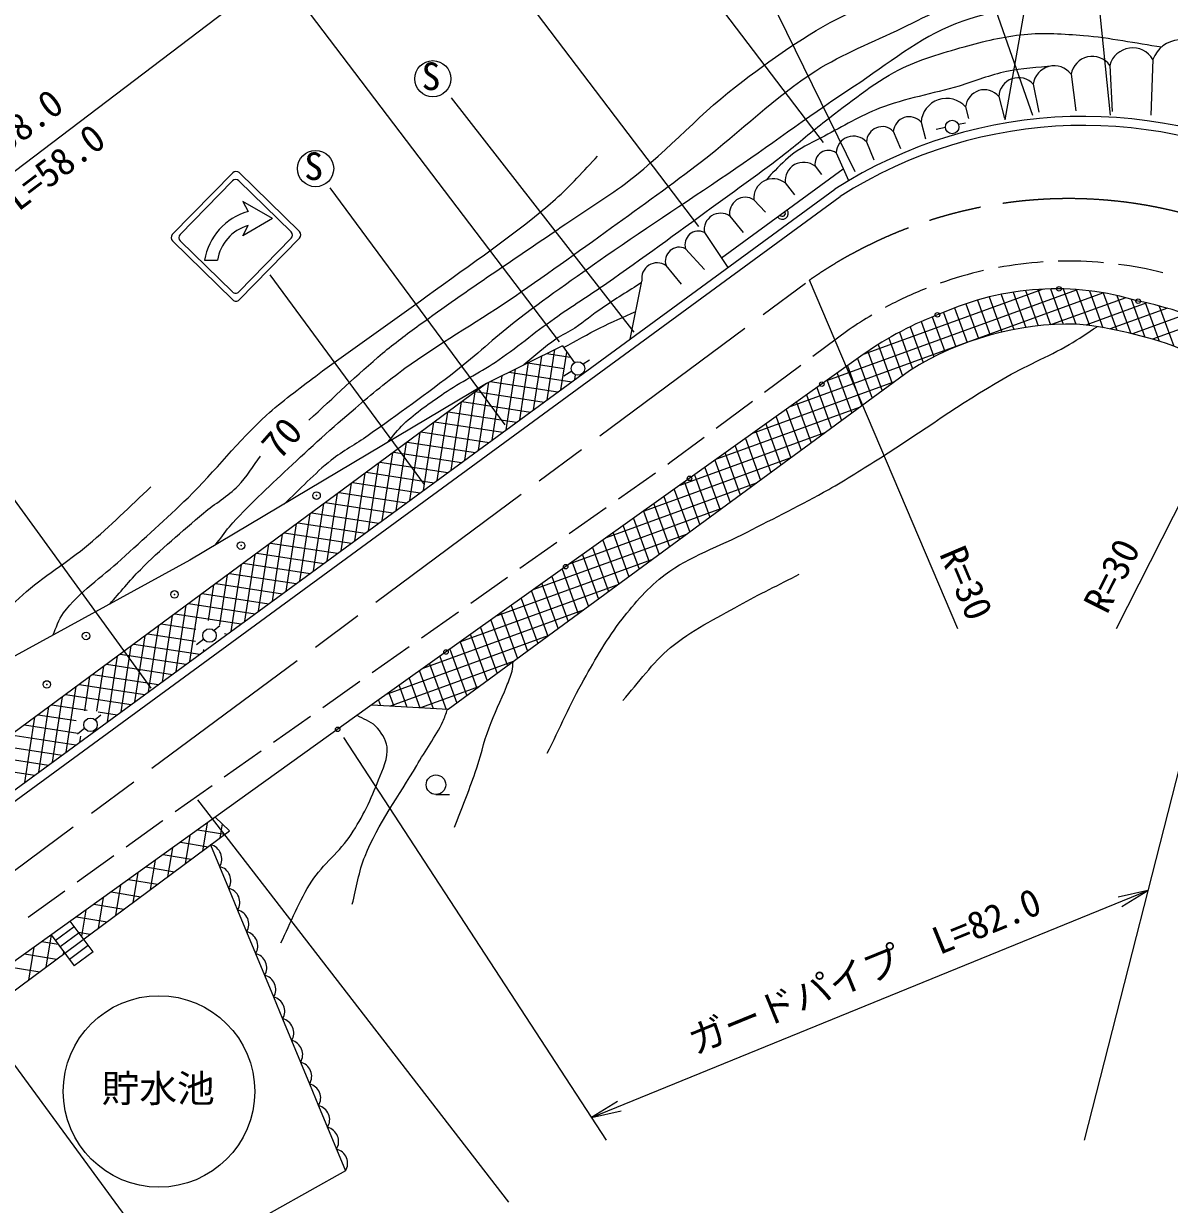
# Model space of a CAD drawing. Units: millimetres, scale not verified. Extents: x 40000 to 680000, y 20000 to 380000.
# Drawn here: x 78096 to 154102, y 241868 to 320211 of the extents above; entities that cross this region are included whole.
import ezdxf
from ezdxf.enums import TextEntityAlignment as Align

# ---------------------------------------------------------------- set-up
doc = ezdxf.new("R2010")
doc.units = ezdxf.units.MM
doc.header["$LTSCALE"] = 1000
doc.header["$PDMODE"] = 32
doc.header["$PDSIZE"] = 500
doc.linetypes.add('CHAIN', pattern=[18.5, 12, -1.5, 3.5, -1.5])
doc.layers.add('M-BMK', color=2, linetype='CHAIN', lineweight=13)
doc.layers.add('M-WORK', color=1, linetype='Continuous', lineweight=13)
doc.styles.add('ＭＳ ゴシック', font='')
doc.styles.get('ＭＳ ゴシック').set_extended_font_data('MS Gothic')

# ---------------------------------------------------------------- blocks, each defined once
blk = doc.blocks.new('open_arrow')
at = {"color": 0, "linetype": 'Continuous', "lineweight": -2}
blk.add_lwpolyline([(7.5, 1.25), (0, 0), (7.5, -1.25)], dxfattribs=at)

msp = doc.modelspace()

# ---------------------------------------------------------------- linework, layer by layer
at = {"layer": 'M-BMK'}
msp.add_line((71757, 259771), (130222, 303186), dxfattribs=at)
msp.add_arc((147412, 278599), 30000, 75.42886, 124.95838, dxfattribs=at)
at = {"layer": 'M-WORK'}
for p, q in [((147635, 338970), (143197, 313819)), ((147635, 338970), (150175, 314136)), ((131148, 312324), (111552, 338143)), ((122889, 306745), (103625, 332127)), ((145051, 314114), (138900, 331707)), ((124488, 328227), (133241, 310405)), ((113638, 299091), (94069, 324874)), ((94976, 323680), (58367, 295894)), ((150148, 317440), (150307, 314382)), ((153013, 317827), (152873, 314136)), ((147582, 316860), (147899, 314417)), ((145069, 316192), (145438, 314329)), ((106464, 315291), (118565, 299737)), ((142784, 315384), (143153, 313925)), ((140587, 314681), (140781, 313925)), ((137635, 313661), (137916, 312571)), ((140586, 313615), (140111, 313511)), ((135789, 313064), (136264, 311921)), ((139242, 313322), (138635, 313189)), ((134014, 312361), (134489, 311165)), ((131993, 311640), (132824, 309792)), ((91972, 310317), (87960, 306212)), ((96400, 306409), (92396, 310322)), ((124391, 304662), (132467, 310585)), ((130604, 310744), (131026, 310199)), ((91952, 309782), (88473, 306221)), ((95849, 306394), (92376, 309787)), ((128618, 309636), (129233, 308845)), ((68781, 262979), (131917, 309235)), ((69136, 262495), (132256, 308740)), ((98406, 309324), (110023, 293594)), ((94600, 307274), (92649, 308408)), ((92649, 308408), (92989, 307737)), ((126544, 308511), (127318, 307703)), ((94600, 307274), (92649, 306140)), ((124945, 307439), (125824, 306350)), ((92649, 306140), (92989, 306811)), ((123258, 306350), (124815, 304032)), ((87965, 305788), (91970, 301875)), ((88477, 305797), (91950, 302404)), ((92374, 302409), (95854, 305970)), ((92394, 301880), (96405, 305985)), ((122010, 305278), (123258, 303889)), ((90102, 304516), (90955, 304516)), ((120709, 304153), (121711, 302922)), ((162864, 304313), (150561, 280050)), ((104684, 289621), (94443, 303542)), ((140059, 280050), (130222, 303186)), ((118336, 299285), (119110, 303133)), ((147989, 302557), (131347, 296511)), ((145738, 302590), (133780, 298246)), ((144547, 302498), (145397, 300159)), ((145372, 302570), (146221, 300233)), ((146210, 302606), (147058, 300273)), ((147062, 302604), (147907, 300278)), ((147929, 302562), (148796, 300174)), ((148810, 302477), (149697, 300036)), ((149739, 302341), (128915, 294776)), ((140609, 301624), (141447, 299317)), ((141372, 301865), (142215, 299547)), ((142148, 302073), (142993, 299746)), ((142935, 302248), (143783, 299915)), ((143735, 302390), (144584, 300053)), ((151214, 302026), (146290, 300237)), ((152596, 301677), (148549, 300207)), ((149709, 302347), (150611, 299865)), ((150625, 302167), (151537, 299659)), ((151561, 301934), (152476, 299415)), ((152498, 301699), (153430, 299132)), ((139116, 301046), (139944, 298768)), ((139857, 301351), (140690, 299057)), ((153973, 301326), (150182, 299949)), ((155230, 300932), (151650, 299631)), ((153430, 301474), (154400, 298806)), ((136907, 300100), (137771, 297719)), ((137635, 300439), (138485, 298099)), ((138372, 300752), (139209, 298449)), ((156390, 300502), (152991, 299267)), ((132866, 299912), (130458, 298123)), ((135481, 299339), (136391, 296833)), ((136189, 299733), (137070, 297308)), ((113833, 298834), (108813, 296342)), ((112832, 295252), (113344, 298591)), ((113833, 298834), (114629, 297711)), ((134783, 298916), (135719, 296339)), ((133794, 298256), (100919, 274810)), ((111008, 293916), (111591, 297721)), ((111920, 294584), (112467, 298156)), ((112791, 298317), (114371, 298074)), ((113743, 295920), (114127, 298420)), ((115626, 297873), (115211, 297619)), ((133418, 297988), (134375, 295353)), ((134096, 298466), (135047, 295846)), ((136870, 297184), (106253, 274705)), ((110096, 293248), (110715, 297286)), ((110300, 297080), (114456, 296443)), ((111545, 297698), (113959, 297328)), ((114452, 297154), (113923, 296830)), ((115148, 296978), (115161, 296959)), ((129656, 297526), (127248, 295736)), ((132066, 297024), (133032, 294366)), ((132742, 297506), (133704, 294859)), ((108813, 296342), (66982, 265431)), ((108813, 296342), (89126, 284609)), ((108273, 291912), (108963, 296416)), ((109055, 296462), (113543, 295773)), ((109184, 292580), (109839, 296851)), ((114655, 296588), (114704, 296910)), ((135875, 296454), (126482, 293041)), ((131390, 296542), (132360, 293873)), ((107361, 291244), (108057, 295783)), ((108082, 295801), (112629, 295104)), ((130038, 295577), (131016, 292886)), ((130714, 296059), (131688, 293379)), ((106449, 290576), (107144, 295108)), ((107175, 295131), (111716, 294435)), ((126445, 295140), (124038, 293350)), ((133581, 294769), (124049, 291306)), ((128686, 294613), (129672, 291899)), ((129362, 295095), (130344, 292393)), ((160964, 295226), (148455, 246129)), ((105361, 293791), (109889, 293096)), ((105537, 289908), (106231, 294434)), ((106268, 294461), (110802, 293765)), ((128010, 294131), (129000, 291406)), ((103714, 288572), (104406, 293085)), ((104454, 293120), (108975, 292427)), ((104625, 289240), (105318, 293759)), ((131286, 293084), (121617, 289571)), ((126658, 293167), (127656, 290419)), ((127334, 293649), (128328, 290912)), ((102802, 287904), (103493, 292410)), ((103547, 292450), (108062, 291758)), ((123235, 292754), (120955, 291059)), ((125982, 292685), (126984, 289926)), ((75030, 291969), (86525, 276129)), ((101890, 287236), (102580, 291736)), ((102640, 291780), (107148, 291088)), ((124630, 291720), (125640, 288939)), ((125306, 292203), (126312, 289432)), ((100978, 286568), (101667, 291061)), ((101732, 291110), (106235, 290419)), ((128991, 291399), (119184, 287836)), ((120955, 291059), (120825, 290967)), ((123278, 290756), (124297, 287952)), ((123954, 291238), (124968, 288446)), ((100066, 285900), (100755, 290387)), ((100825, 290439), (105321, 289750)), ((120008, 290391), (117557, 288661)), ((122602, 290274), (123625, 287459)), ((99011, 289099), (103494, 288411)), ((99155, 285232), (99842, 289712)), ((99918, 289769), (104408, 289081)), ((126697, 289715), (116751, 286102)), ((121250, 289310), (122281, 286472)), ((121926, 289792), (122953, 286966)), ((97331, 283896), (98016, 288363)), ((98104, 288429), (102581, 287742)), ((98243, 284564), (98929, 289038)), ((119898, 288346), (120937, 285486)), ((120574, 288828), (121609, 285979)), ((96419, 283228), (97103, 287689)), ((97197, 287758), (101667, 287073)), ((116740, 288084), (114289, 286355)), ((124402, 288030), (114319, 284367)), ((119222, 287863), (120265, 284992)), ((95508, 282560), (96191, 287014)), ((96290, 287088), (100754, 286404)), ((117870, 286899), (118921, 284006)), ((118546, 287381), (119593, 284499)), ((94596, 281892), (95278, 286340)), ((95383, 286418), (99840, 285734)), ((122107, 286345), (111886, 282632)), ((117194, 286417), (118249, 283512)), ((93684, 281224), (94365, 285665)), ((94476, 285747), (98927, 285065)), ((113472, 285778), (111020, 284049)), ((115842, 285453), (116905, 282526)), ((116518, 285935), (117577, 283019)), ((89126, 284609), (68844, 273501)), ((92662, 284407), (97100, 283726)), ((92772, 280556), (93452, 284991)), ((93569, 285077), (98013, 284396)), ((119812, 284660), (109453, 280897)), ((114490, 284489), (115561, 281539)), ((115166, 284971), (116233, 282032)), ((91119, 280331), (91627, 283642)), ((91755, 283737), (96186, 283057)), ((91860, 279888), (92540, 284316)), ((113814, 284007), (114890, 281046)), ((90352, 280607), (90714, 282967)), ((90848, 283066), (95273, 282388)), ((117518, 282975), (107021, 279162)), ((110203, 283472), (107752, 281742)), ((112462, 283042), (113546, 280059)), ((113138, 283524), (114218, 280552)), ((89125, 277884), (89801, 282293)), ((89941, 282396), (94359, 281719)), ((111110, 282078), (112202, 279072)), ((111786, 282560), (112874, 279566)), ((88213, 277216), (88888, 281619)), ((89034, 281726), (93446, 281049)), ((115223, 281290), (104588, 277427)), ((110434, 281596), (111530, 278579)), ((87301, 276548), (87976, 280944)), ((88127, 281056), (92532, 280380)), ((106935, 281166), (104484, 279436)), ((109082, 280632), (110186, 277592)), ((109758, 281114), (110858, 278086)), ((86313, 279715), (89503, 279226)), ((86390, 275880), (87063, 280270)), ((87220, 280385), (89521, 280033)), ((91102, 280255), (90727, 279945)), ((91418, 279742), (91619, 279711)), ((108406, 280150), (109514, 277099)), ((84566, 274544), (85237, 278921)), ((85406, 279045), (89792, 278372)), ((85478, 275212), (86150, 279595)), ((90041, 279379), (89561, 278983)), ((112928, 279606), (102155, 275692)), ((107054, 279185), (108170, 276112)), ((107730, 279668), (108842, 276606)), ((83654, 273876), (84324, 278246)), ((84498, 278375), (88878, 277703)), ((90037, 278552), (90057, 278681)), ((103667, 278860), (101216, 277130)), ((105702, 278221), (106826, 275126)), ((106378, 278703), (107498, 275619)), ((82955, 274595), (83412, 277572)), ((83591, 277704), (87965, 277034)), ((110634, 277921), (102401, 274930)), ((105026, 277739), (106125, 274712)), ((82148, 274610), (82499, 276897)), ((82684, 277034), (87051, 276364)), ((100399, 276553), (97947, 274824)), ((103674, 276775), (104386, 274814)), ((104350, 277257), (105256, 274763)), ((80919, 271872), (81586, 276223)), ((81777, 276364), (86138, 275695)), ((102322, 275811), (102647, 274915)), ((102998, 276293), (103517, 274865)), ((108339, 276236), (104419, 274812)), ((79963, 275023), (82314, 274663)), ((80007, 271204), (80673, 275548)), ((80870, 275694), (85224, 275026)), ((106253, 274705), (101186, 275001)), ((101646, 275329), (101777, 274966)), ((100919, 274810), (74175, 255631)), ((78184, 269867), (78848, 274199)), ((79056, 274353), (81575, 273967)), ((79095, 270535), (79761, 274874)), ((83211, 274332), (82836, 274023)), ((83039, 274552), (84311, 274357)), ((97130, 274247), (94679, 272518)), ((78149, 273683), (81700, 273138)), ((82150, 273457), (81670, 273061)), ((77242, 273013), (81570, 272349)), ((81831, 272540), (81890, 272924)), ((99326, 272853), (116735, 246129)), ((76335, 272342), (80657, 271680)), ((93862, 271941), (91411, 270211)), ((75428, 271672), (79743, 271010)), ((74521, 271002), (78830, 270341)), ((90594, 269635), (88143, 267905)), ((89629, 268718), (110263, 242012)), ((105446, 269064), (106353, 269064)), ((87281, 267297), (84891, 265575)), ((87326, 267329), (87281, 267297)), ((90265, 267170), (89961, 265324)), ((90796, 267551), (91756, 266657)), ((75138, 254319), (91756, 266657)), ((89647, 266727), (91450, 266430)), ((91269, 267111), (91115, 266182)), ((88498, 265903), (90333, 265600)), ((89115, 266345), (88806, 264467)), ((90503, 265727), (91100, 264285)), ((84080, 264991), (81646, 263237)), ((87349, 265078), (89216, 264771)), ((87966, 265521), (87651, 263610)), ((86200, 264254), (88098, 263941)), ((86817, 264697), (86497, 262752)), ((91100, 264285), (91696, 262842)), ((85050, 263430), (86981, 263112)), ((85668, 263873), (85342, 261895)), ((80835, 262652), (78401, 260899)), ((83901, 262606), (85864, 262283)), ((84518, 263049), (84187, 261038)), ((91696, 262842), (92292, 261399)), ((115758, 247629), (152676, 262697)), ((82752, 261782), (84747, 261453)), ((83369, 262225), (83033, 260180)), ((81603, 260958), (83630, 260624)), ((82220, 261400), (81935, 259667)), ((92292, 261399), (92888, 259957)), ((80197, 259384), (81453, 260316)), ((82708, 258626), (81194, 260665)), ((79922, 259752), (79568, 257608)), ((79923, 259753), (81452, 257694)), ((81775, 259883), (80519, 258951)), ((81747, 259920), (82513, 259794)), ((92888, 259957), (93485, 258514)), ((92893, 230133), (71651, 259070)), ((78772, 258928), (78414, 256751)), ((79304, 259309), (80385, 259131)), ((80751, 258638), (80723, 258466)), ((81129, 258129), (82385, 259061)), ((82708, 258626), (81452, 257694)), ((78155, 258485), (80278, 258135)), ((93485, 258514), (94081, 257072)), ((77006, 257661), (79161, 257306)), ((94081, 257072), (94677, 255629)), ((94677, 255629), (95273, 254186)), ((95273, 254186), (95870, 252744)), ((95870, 252744), (96466, 251301)), ((96466, 251301), (97062, 249859)), ((97062, 249859), (97658, 248416)), ((97658, 248416), (98255, 246973)), ((98255, 246973), (98851, 245531)), ((98851, 245531), (99447, 244088)), ((99447, 244088), (88990, 238253))]:
    msp.add_line(p, q, dxfattribs=at)
for centre, radius in [((105244, 316553), 1200), ((139691, 313351), 450), ((97464, 310589), 1200), ((146783, 302609), 150), ((152029, 301798), 150), ((138714, 300886), 150), ((114867, 297329), 450), ((131042, 296293), 150), ((122268, 290036), 150), ((114057, 284180), 150), ((90427, 279610), 450), ((106119, 278519), 150), ((82536, 273688), 450), ((98933, 273386), 150), ((105446, 269712), 648), ((87074, 249361), 6352)]:
    msp.add_circle(centre, radius, dxfattribs=at)
for centre, radius, start, end in [((154850, 317185), 1946, 25.98633, 160.7466), ((151661, 317036), 1566, 30.30659, 165.06686), ((146465, 316002), 1409, 37.50139, 172.26166), ((148986, 316615), 1425, 35.35627, 170.11654), ((144095, 315312), 1313, 42.10599, 176.86626), ((141832, 314574), 1250, 40.36454, 175.12481), ((139323, 313556), 1692, 41.66649, 176.42676), ((148429, 283370), 30687, 60.80704, 122.55295), ((148429, 283370), 30087, 60.81261, 122.51647), ((135048, 312342), 1034, 44.22539, 178.98566), ((136836, 312978), 1051, 40.56231, 175.32258), ((133153, 311579), 1162, 42.24212, 177.00239), ((131485, 310903), 895, 55.46492, 190.22519), ((92186, 310108), 300, 45.66134, 135.66134), ((129842, 309776), 1232, 51.7605, 186.52077), ((92167, 309572), 300, 45.66134, 135.66134), ((127816, 308642), 1278, 51.09407, 185.85434), ((125968, 307642), 1043, 56.45498, 191.21525), ((94065, 303868), 4016, 105.54627, 170.74905), ((124328, 306543), 1088, 55.47559, 190.23586), ((128429, 307624), 400, 216.25654, 36.25654), ((128429, 307624), 200, 216.25654, 36.25654), ((93749, 304088), 2827, 105.60046, 171.29143), ((95639, 306179), 300, 315.66134, 45.66134), ((96191, 306195), 300, 315.66134, 45.66134), ((122857, 305554), 891, 63.28755, 198.04782), ((88175, 306003), 300, 135.66134, 225.66134), ((88687, 306012), 300, 135.66134, 225.66134), ((121594, 304444), 931, 63.47524, 198.23551), ((120122, 303310), 1027, 55.13178, 189.89205), ((147432, 278804), 25647, 93.80084, 100.50295), ((147432, 278804), 25647, 84.86469, 91.5668), ((147432, 278804), 25647, 75.92854, 82.63065), ((147432, 278804), 25647, 102.73699, 109.4391), ((92159, 302618), 300, 225.66134, 315.66134), ((147432, 278804), 25647, 111.67314, 118.37525), ((146588, 283979), 18631, 73.02002, 114.07496), ((92179, 302090), 300, 225.66134, 315.66134), ((147086, 277165), 25124, 50.34334, 78.65245), ((147432, 278804), 25647, 120.60929, 124.60809), ((146779, 279882), 22499, 110.26055, 125.24854), ((147602, 280132), 20148, 89.03138, 122.18563), ((145011, 272507), 27925, 55.28786, 83.97486), ((90283, 264791), 961, 328.18569, 76.72746), ((90879, 263349), 961, 328.18569, 76.72746), ((91475, 261906), 961, 328.18569, 76.72746), ((92071, 260464), 961, 328.18569, 76.72746), ((92668, 259021), 961, 328.18569, 76.72746), ((93264, 257578), 961, 328.18569, 76.72746), ((93860, 256136), 961, 328.18569, 76.72746), ((94456, 254693), 961, 328.18569, 76.72746), ((95053, 253251), 961, 328.18569, 76.72746), ((95649, 251808), 961, 328.18569, 76.72746), ((96245, 250365), 961, 328.18569, 76.72746), ((96841, 248923), 961, 328.18569, 76.72746), ((97438, 247480), 961, 328.18569, 76.72746), ((98034, 246038), 961, 328.18569, 76.72746), ((98630, 244595), 961, 328.18569, 76.72746)]:
    msp.add_arc(centre, radius, start, end, dxfattribs=at)
for points, knots in [([(90834, 285626), (91137, 286025), (91414, 286446), (91745, 286823), (92955, 288203), (94322, 289438), (95655, 290699), (97105, 292069), (98582, 293413), (100102, 294706), (101172, 295616), (102252, 296517), (103389, 297342), (105604, 298951), (107997, 300301), (110261, 301842), (112568, 303412), (114834, 305043), (117097, 306675), (119103, 308121), (121109, 309568), (123073, 311069), (125635, 313026), (127926, 315353), (130648, 317080), (132442, 318218), (134444, 318991), (136360, 319909), (138194, 320788), (139982, 321789), (141897, 322475), (143714, 323127), (145634, 323448), (147503, 323934)], [0, 0, 0, 0, 1, 1, 1, 2, 2, 2, 3, 3, 3, 4, 4, 4, 5, 5, 5, 6, 6, 6, 7, 7, 7, 8, 8, 8, 9, 9, 9, 10, 10, 10, 11, 11, 11, 11]), ([(97017, 293906), (98646, 295383), (100217, 296925), (101903, 298335), (102692, 298994), (103516, 299610), (104346, 300216), (107527, 302537), (110819, 304701), (114066, 306930), (115463, 307889), (116926, 308757), (118266, 309795), (120908, 311841), (123130, 314401), (125806, 316403), (128094, 318114), (130447, 319806), (133047, 320990), (134149, 321492), (135444, 321488), (136527, 322027), (136846, 322186), (137101, 322449), (137388, 322660)], [0, 0, 0, 0, 1, 1, 1, 2, 2, 2, 3, 3, 3, 4, 4, 4, 5, 5, 5, 6, 6, 6, 7, 7, 7, 8, 8, 8, 8]), ([(166959, 320683), (165846, 320530), (164743, 320241), (163620, 320226), (160768, 320187), (157955, 320904), (155113, 321157), (152727, 321370), (150335, 321782), (147943, 321649), (145226, 321498), (142451, 321165), (139911, 320190), (137462, 319251), (135408, 317497), (133214, 316060), (130541, 314310), (127977, 312399), (125340, 310594), (122482, 308637), (119568, 306761), (116728, 304777), (114678, 303344), (112623, 301916), (110647, 300383), (109316, 299350), (108090, 298187), (106763, 297149), (104868, 295667), (102915, 294259), (100946, 292878), (100143, 292316), (99271, 291852), (98503, 291244), (97386, 290359), (96417, 289303), (95374, 288332)], [0, 0, 0, 0, 1, 1, 1, 2, 2, 2, 3, 3, 3, 4, 4, 4, 5, 5, 5, 6, 6, 6, 7, 7, 7, 8, 8, 8, 9, 9, 9, 10, 10, 10, 11, 11, 11, 12, 12, 12, 12]), ([(102256, 292434), (102604, 292837), (102913, 293278), (103301, 293643), (104119, 294411), (105053, 295049), (105981, 295681), (107080, 296431), (108287, 297013), (109391, 297755), (110739, 298662), (111982, 299718), (113310, 300655), (114449, 301460), (115636, 302196), (116781, 302993), (119118, 304620), (121412, 306308), (123715, 307984), (125361, 309183), (127026, 310358), (128636, 311605), (129538, 312303), (130378, 313081), (131290, 313767), (132868, 314953), (134400, 316242), (136158, 317141), (137519, 317838), (139009, 318259), (140482, 318670), (141790, 319035), (143119, 319370), (144471, 319496), (145778, 319618), (147100, 319533), (148408, 319426), (150148, 319283), (151862, 318920), (153589, 318666)], [0, 0, 0, 0, 1, 1, 1, 2, 2, 2, 3, 3, 3, 4, 4, 4, 5, 5, 5, 6, 6, 6, 7, 7, 7, 8, 8, 8, 9, 9, 9, 10, 10, 10, 11, 11, 11, 12, 12, 12, 13, 13, 13, 13]), ([(146404, 317410), (145367, 317285), (144315, 317252), (143294, 317036), (142221, 316808), (141200, 316378), (140148, 316069), (138397, 315555), (136577, 315253), (134875, 314593), (133603, 314099), (132424, 313389), (131219, 312747), (130532, 312381), (129811, 312063), (129181, 311605), (128664, 311229), (128222, 310760), (127775, 310304), (127627, 310154), (127494, 309990), (127354, 309834)], [0, 0, 0, 0, 1, 1, 1, 2, 2, 2, 3, 3, 3, 4, 4, 4, 5, 5, 5, 6, 6, 6, 7, 7, 7, 7]), ([(80028, 279626), (80266, 280121), (80416, 280669), (80742, 281111), (81777, 282512), (83296, 283479), (84574, 284661), (86050, 286027), (87571, 287345), (89003, 288757), (90794, 290522), (92350, 292524), (94205, 294223), (95233, 295163), (96364, 295983), (97474, 296824), (99897, 298658), (102427, 300347), (104874, 302149), (107733, 304256), (110711, 306221), (113380, 308564), (114380, 309442), (115243, 310462), (116175, 311411)], [0, 0, 0, 0, 1, 1, 1, 2, 2, 2, 3, 3, 3, 4, 4, 4, 5, 5, 5, 6, 6, 6, 7, 7, 7, 8, 8, 8, 8]), ([(119088, 303027), (118217, 302465), (117328, 301929), (116474, 301341), (115857, 300917), (115289, 300423), (114663, 300014), (114258, 299749), (113806, 299559), (113407, 299284), (112658, 298769), (111992, 298141), (111285, 297569)], [0, 0, 0, 0, 1, 1, 1, 2, 2, 2, 3, 3, 3, 4, 4, 4, 4]), ([(113914, 298720), (114723, 299154), (115520, 299613), (116342, 300023), (117118, 300410), (117917, 300750), (118704, 301114)], [0, 0, 0, 0, 1, 1, 1, 2, 2, 2, 2]), ([(112835, 271796), (113644, 273425), (114370, 275097), (115261, 276682), (116035, 278059), (116816, 279446), (117792, 280689), (118641, 281772), (119554, 282837), (120657, 283660), (122291, 284878), (124279, 285531), (126087, 286472), (127894, 287411), (129730, 288296), (131501, 289301), (132667, 289964), (133793, 290696), (134928, 291410), (137658, 293129), (140273, 295034), (143065, 296648), (144492, 297473), (146032, 298091), (147459, 298915), (148092, 299281), (148689, 299705), (149305, 300100)], [0, 0, 0, 0, 1, 1, 1, 2, 2, 2, 3, 3, 3, 4, 4, 4, 5, 5, 5, 6, 6, 6, 7, 7, 7, 8, 8, 8, 9, 9, 9, 9]), ([(83809, 281697), (84486, 282457), (85121, 283256), (85839, 283976), (87167, 285307), (88603, 286526), (90040, 287737), (90783, 288363), (91645, 288853), (92325, 289547), (92901, 290136), (93321, 290860), (93819, 291516)], [0, 0, 0, 0, 1, 1, 1, 2, 2, 2, 3, 3, 3, 4, 4, 4, 4]), ([(72566, 275540), (73194, 276512), (73739, 277544), (74450, 278457), (75528, 279841), (76738, 281128), (78036, 282306), (79391, 283537), (80994, 284467), (82395, 285646), (83834, 286858), (85160, 288200), (86542, 289477)], [0, 0, 0, 0, 1, 1, 1, 2, 2, 2, 3, 3, 3, 4, 4, 4, 4]), ([(117844, 275311), (118899, 276477), (119799, 277804), (121008, 278809), (122383, 279952), (124021, 280740), (125578, 281621), (126875, 282355), (128226, 282992), (129550, 283677)], [0, 0, 0, 0, 1, 1, 1, 2, 2, 2, 3, 3, 3, 3]), ([(106684, 266893), (107141, 268105), (107635, 269305), (108055, 270531), (108389, 271505), (108615, 272516), (108969, 273483), (109309, 274416), (109766, 275301), (110129, 276225), (110261, 276562), (110417, 276892), (110498, 277245), (110545, 277448), (110541, 277661), (110563, 277869)], [0, 0, 0, 0, 1, 1, 1, 2, 2, 2, 3, 3, 3, 4, 4, 4, 5, 5, 5, 5]), ([(95154, 259212), (95840, 260577), (96370, 262032), (97211, 263307), (97956, 264439), (99085, 265285), (99830, 266418), (100571, 267545), (101167, 268775), (101640, 270039), (101903, 270741), (102298, 271474), (102202, 272218), (102135, 272743), (101801, 273230), (101429, 273606), (101100, 273939), (100618, 274071), (100213, 274304)], [0, 0, 0, 0, 1, 1, 1, 2, 2, 2, 3, 3, 3, 4, 4, 4, 5, 5, 5, 6, 6, 6, 6]), ([(99900, 261796), (100181, 262856), (100328, 263962), (100743, 264977), (101618, 267111), (103009, 268995), (104171, 270988), (104741, 271966), (105421, 272884), (105911, 273905), (106034, 274163), (106110, 274440), (106210, 274707)], [0, 0, 0, 0, 1, 1, 1, 2, 2, 2, 3, 3, 3, 4, 4, 4, 4])]:
    msp.add_open_spline(points, degree=3, knots=knots, dxfattribs=at)
for p in [(97527, 288897), (92518, 285575), (88107, 282341), (82236, 279582), (79635, 276366)]:
    msp.add_point(p, dxfattribs=at)

# ---------------------------------------------------------------- block references
at = {"layer": 'M-WORK', "xscale": 267, "yscale": 267}
for p, rotation in [((152676, 262697), 202.2), ((115758, 247629), 22.2)]:
    msp.add_blockref('open_arrow', p, dxfattribs=dict(at, rotation=rotation))

# ---------------------------------------------------------------- texts
at = {"layer": 'M-WORK', "style": 'ＭＳ ゴシック'}
for p in [(104495, 315251), (96714, 309287)]:
    msp.add_text('S', height=1833, dxfattribs=at).set_placement(p, align=Align.BOTTOM_LEFT)
for s, rotation, p in [('ネット\u3000L=58.0', 37.198, (74278, 308819)), ('モルタル\u3000L=58.0', 37.198, (76070, 305746)), ('70', 48.765, (96312, 291757)), ('ガードパイプ\u3000L=82.0', 22.202, (134418, 256002))]:
    msp.add_text(s, height=1833, rotation=rotation, dxfattribs=at).set_placement(p, align=Align.BOTTOM_CENTER)
for rotation, p in [(63.111, (150456, 280700)), (293.035, (138309, 284821))]:
    msp.add_text('R=30', height=1833, rotation=rotation, dxfattribs=at).set_placement(p, align=Align.BOTTOM_LEFT)
msp.add_text('貯水池', height=1833, dxfattribs=at).set_placement((87023, 248100), align=Align.BOTTOM_CENTER)

doc.saveas('drawing.dxf')
